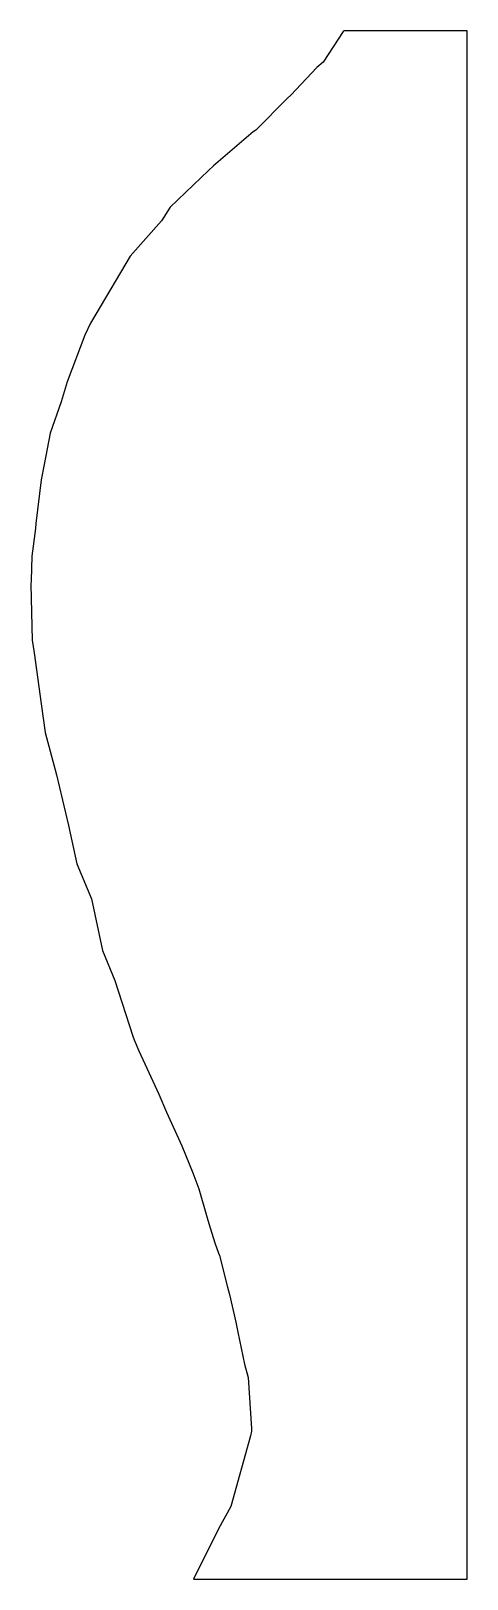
# Model space of a CAD drawing. Extents: x -113 to -20, y -101 to 230.
import ezdxf

# ---------------------------------------------------------------- set-up
doc = ezdxf.new("R2010")
doc.units = 0
doc.header["$MEASUREMENT"] = 0
doc.layers.add('VISIBLE', color=7, linetype='CONTINUOUS')

msp = doc.modelspace()

# ---------------------------------------------------------------- linework, layer by layer
at = {"layer": 'VISIBLE'}
for p, q in [((-46.49, 229.81), (-50.78, 223.23)), ((-46.39, 229.91), (-46.49, 229.81)), ((-20, 229.91), (-46.39, 229.91)), ((-20, -101.22), (-20, 229.91)), ((-52.14, 222.12), (-57.68, 216.16)), ((-50.78, 223.23), (-52.14, 222.12)), ((-58.39, 215.57), (-65.16, 208.67)), ((-57.68, 216.16), (-58.39, 215.57)), ((-65.16, 208.67), (-65.77, 208.33)), ((-65.77, 208.33), (-74.25, 201.06)), ((-75.31, 200.04), (-83.48, 192.2)), ((-74.25, 201.06), (-75.31, 200.04)), ((-83.48, 192.2), (-85.4, 189.33)), ((-85.4, 189.33), (-92.07, 181.76)), ((-92.07, 181.76), (-99.43, 169.32)), ((-99.43, 169.32), (-100.56, 167.38)), ((-100.56, 167.38), (-101.79, 164.82)), ((-101.79, 164.82), (-105.53, 154.87)), ((-105.53, 154.87), (-106.84, 150.59)), ((-106.84, 150.59), (-109.19, 143.85)), ((-109.19, 143.85), (-110.48, 137.17)), ((-110.48, 137.17), (-111.08, 133.87)), ((-111.08, 133.87), (-112.25, 124.59)), ((-112.35, 123.5), (-113.1, 117.58)), ((-112.25, 124.59), (-112.35, 123.5)), ((-113.1, 117.58), (-113.28, 112.37)), ((-113.28, 112.37), (-113.3, 111.51)), ((-113.3, 111.51), (-113.01, 99.61)), ((-113.01, 99.61), (-112.64, 96.91)), ((-112.64, 96.91), (-111.08, 86.02)), ((-111.08, 86.02), (-110.24, 79.85)), ((-110.24, 79.85), (-107.82, 70.77)), ((-107.82, 70.77), (-105.24, 59.97)), ((-105.24, 59.97), (-103.48, 51.75)), ((-103.48, 51.75), (-100.32, 44.25)), ((-100.32, 44.25), (-97.99, 33.2)), ((-97.99, 33.2), (-95.36, 26.79)), ((-95.36, 26.79), (-91.53, 14.93)), ((-91.53, 14.93), (-91.22, 14.15)), ((-91.22, 14.15), (-90.23, 11.77)), ((-90.23, 11.77), (-85.91, 2.52)), ((-85.91, 2.52), (-84.3, -1.37)), ((-84.3, -1.37), (-81.02, -8.53)), ((-81.02, -8.53), (-78.7, -14.33)), ((-78.7, -14.33), (-77.36, -17.77)), ((-77.36, -17.77), (-75.6, -23.98)), ((-75.6, -23.98), (-75.26, -25.19)), ((-75.26, -25.19), (-73.99, -29.27)), ((-73.99, -29.27), (-73.15, -31.49)), ((-73.15, -31.49), (-72.97, -32.03)), ((-72.97, -32.03), (-71.25, -38.8)), ((-71.25, -38.8), (-70.84, -40.35)), ((-70.84, -40.35), (-69.45, -46.25)), ((-69.45, -46.25), (-69.02, -48.39)), ((-69.02, -48.39), (-67.6, -55.28)), ((-67.6, -55.28), (-66.84, -58.14)), ((-66.84, -58.14), (-66.15, -69.04)), ((-66.15, -69.04), (-66.1, -69.59)), ((-66.31, -70.56), (-70.57, -85.69)), ((-66.1, -69.59), (-66.31, -70.56)), ((-70.57, -85.69), (-73.15, -90.45)), ((-73.15, -90.45), (-78.49, -101.22)), ((-78.49, -101.22), (-20, -101.22))]:
    msp.add_line(p, q, dxfattribs=at)

doc.saveas('drawing.dxf')
